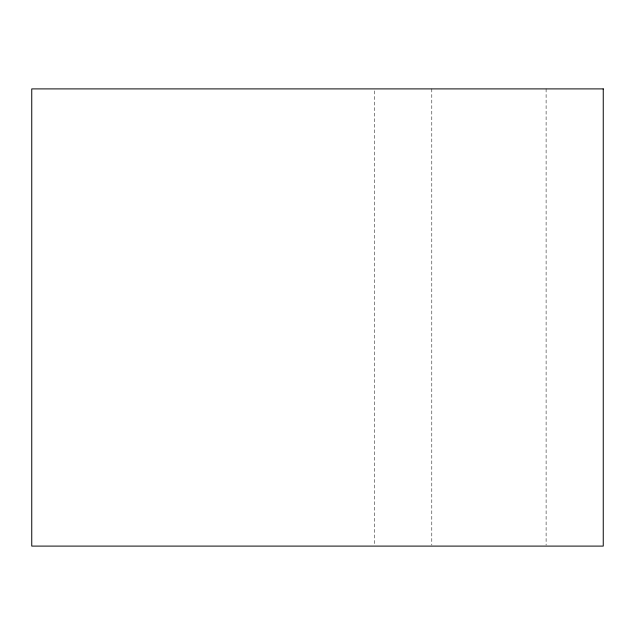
<?xml version="1.0" encoding="UTF-8"?>
<svg xmlns="http://www.w3.org/2000/svg" width="635" height="635" viewBox="0 0 635 635"><rect width="100%" height="100%" fill="white"/><g stroke="black" fill="none" stroke-linecap="round" stroke-linejoin="round"><path stroke-width="0.48" stroke-dasharray="3.17 2.38" d="M546.1 88.9L546.1 545.108M431.8 88.9L431.8 545.108M374.65 90.884L374.65 545.108"/><path stroke-width="0.95" d="M603.25 88.9L31.75 88.9L31.75 546.1L603.25 546.1L603.25 88.9"/></g></svg>
